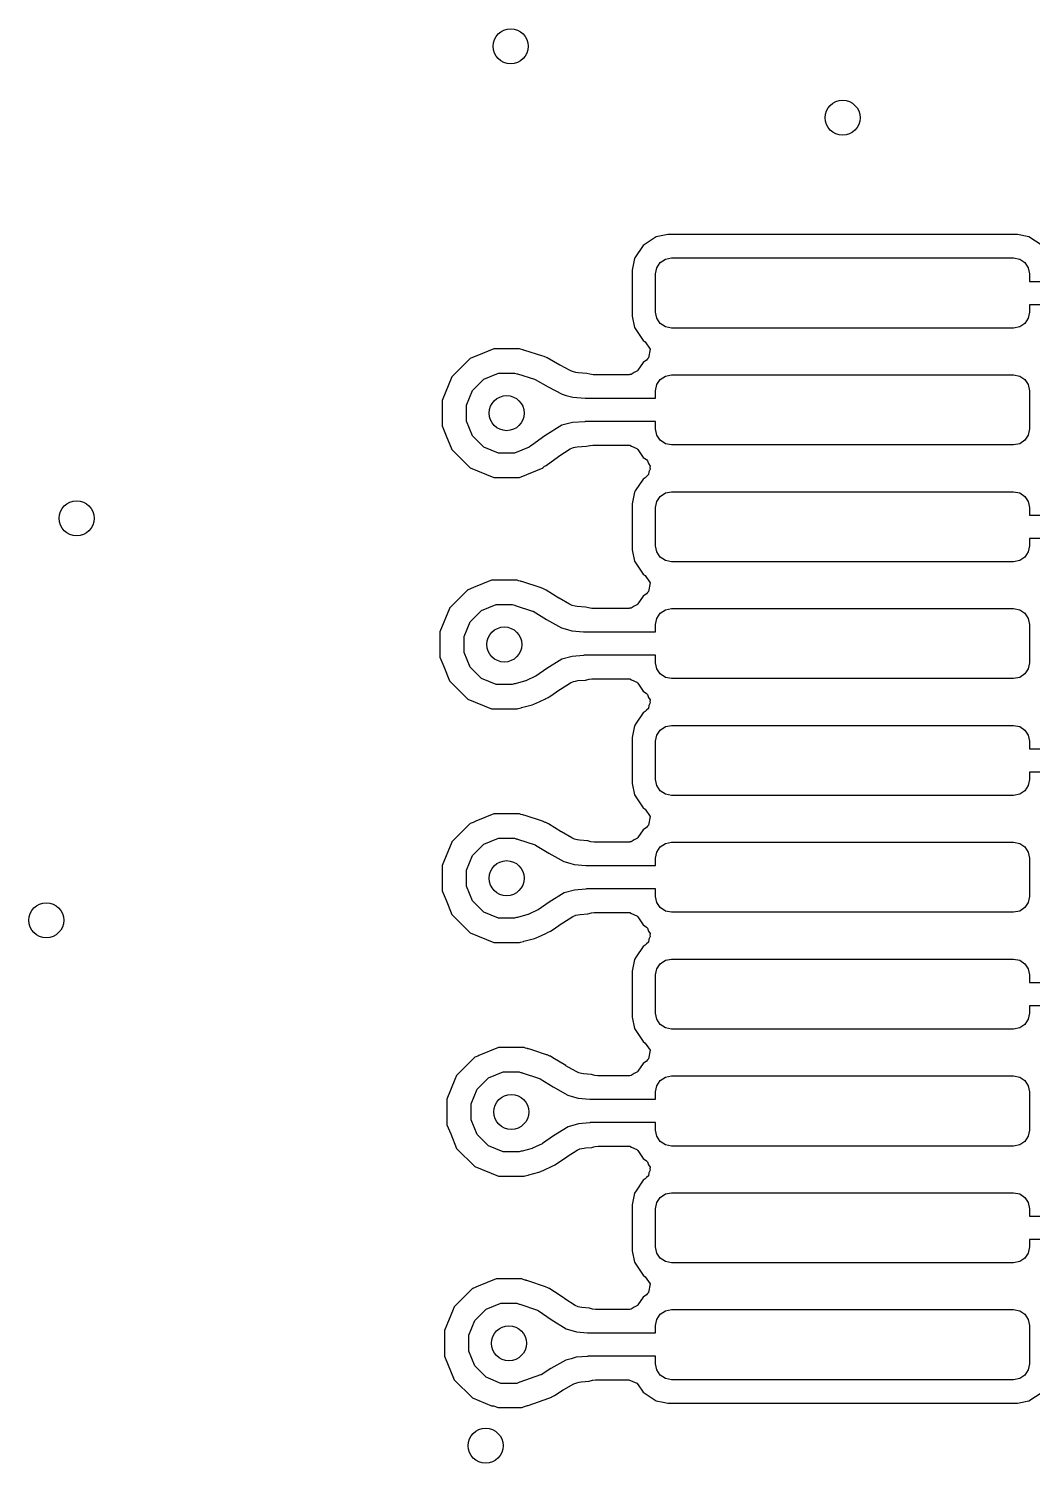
# Model space of a CAD drawing. Extents: x 114.9 to 199.6, y -137.1 to -76.7.
# Drawn here: x 183.91 to 188.21, y -89.18 to -83.04 of the extents above; entities that cross this region are included whole.
import ezdxf

# ---------------------------------------------------------------- set-up
doc = ezdxf.new("R2010")
doc.units = 0
doc.layers.add('BLACK', color=7, linetype='CONTINUOUS')

msp = doc.modelspace()

# ---------------------------------------------------------------- linework, layer by layer
at = {"layer": 'BLACK', "linetype": 'CONTINUOUS'}
for p, q in [((186.544568, -83.972568), (186.509201, -84.0255)), ((186.600364, -83.935287), (186.544568, -83.972568)), ((186.649569, -83.9255), (186.600364, -83.935287)), ((188.146435, -83.9255), (186.649569, -83.9255)), ((188.195632, -83.935285), (188.146435, -83.9255)), ((188.251431, -83.972568), (188.195632, -83.935285)), ((186.507287, -84.028365), (186.4975, -84.077567)), ((186.509201, -84.0255), (186.507287, -84.028365)), ((186.61797, -84.04597), (186.64009, -84.03119)), ((186.64009, -84.03119), (186.666182, -84.026)), ((186.666182, -84.026), (188.129818, -84.026)), ((188.129818, -84.026), (188.15591, -84.03119)), ((188.15591, -84.03119), (188.17803, -84.04597)), ((186.4975, -84.077567), (186.4975, -84.077568)), ((186.4975, -84.077568), (186.4975, -84.07757)), ((186.4975, -84.07757), (186.4975, -84.27443)), ((186.598, -84.094182), (186.60319, -84.06809)), ((186.598, -84.257818), (186.598, -84.094182)), ((186.60319, -84.06809), (186.61797, -84.04597)), ((188.17803, -84.04597), (188.19281, -84.06809)), ((188.19281, -84.06809), (188.198, -84.094182)), ((188.198, -84.094182), (188.198, -84.126)), ((188.198, -84.126), (188.362679, -84.126)), ((188.362759, -84.226), (188.198, -84.226)), ((188.198, -84.226), (188.198, -84.257818)), ((186.4975, -84.27443), (186.507287, -84.323635)), ((186.60319, -84.28391), (186.598, -84.257818)), ((186.61797, -84.30603), (186.60319, -84.28391)), ((188.19281, -84.28391), (188.17803, -84.30603)), ((188.198, -84.257818), (188.19281, -84.28391)), ((186.507287, -84.323635), (186.544568, -84.379431)), ((186.64009, -84.32081), (186.61797, -84.30603)), ((186.666182, -84.326), (186.64009, -84.32081)), ((188.129818, -84.326), (186.666182, -84.326)), ((188.15591, -84.32081), (188.129818, -84.326)), ((188.17803, -84.30603), (188.15591, -84.32081)), ((186.544568, -84.379431), (186.553289, -84.385258)), ((186.553289, -84.385258), (186.574125, -84.416441)), ((185.80394, -84.456444), (185.726444, -84.53394)), ((185.807564, -84.454943), (185.80394, -84.456444)), ((185.833414, -84.444235), (185.807564, -84.454943)), ((185.905198, -84.4145), (185.833414, -84.444235)), ((185.9052, -84.4145), (185.905198, -84.4145)), ((186.0148, -84.4145), (185.9052, -84.4145)), ((186.014801, -84.4145), (186.0148, -84.4145)), ((186.019525, -84.416457), (186.014801, -84.4145)), ((186.028961, -84.419036), (186.019525, -84.416457)), ((186.028957, -84.419054), (186.028961, -84.419036)), ((186.030096, -84.419346), (186.028957, -84.419054)), ((186.031386, -84.419699), (186.030096, -84.419346)), ((186.031572, -84.419725), (186.031386, -84.419699)), ((186.032703, -84.420015), (186.031572, -84.419725)), ((186.037868, -84.421481), (186.032703, -84.420015)), ((186.110941, -84.444235), (186.037868, -84.421481)), ((186.11095, -84.444238), (186.110941, -84.444235)), ((186.121199, -84.448023), (186.11095, -84.444238)), ((186.121229, -84.448035), (186.121199, -84.448023)), ((186.123418, -84.448975), (186.121229, -84.448035)), ((186.123421, -84.448977), (186.123418, -84.448975)), ((186.12343, -84.448981), (186.123421, -84.448977)), ((186.130608, -84.452514), (186.12343, -84.448981)), ((186.133217, -84.453798), (186.130608, -84.452514)), ((186.133245, -84.453812), (186.133217, -84.453798)), ((186.188098, -84.484441), (186.133245, -84.453812)), ((186.55894, -84.462965), (186.544569, -84.472569)), ((186.563353, -84.457791), (186.55894, -84.462965)), ((186.566808, -84.453223), (186.563353, -84.457791)), ((186.574125, -84.416441), (186.566808, -84.453223)), ((185.862775, -84.544493), (185.925859, -84.518363)), ((185.925859, -84.518363), (185.994141, -84.518363)), ((185.994141, -84.518363), (186.003557, -84.522263)), ((186.003557, -84.522263), (186.005356, -84.521916)), ((186.005356, -84.521916), (186.006482, -84.522205)), ((186.006482, -84.522205), (186.079579, -84.544966)), ((186.188912, -84.484886), (186.188098, -84.484441)), ((186.231536, -84.507639), (186.188912, -84.484886)), ((186.242002, -84.511762), (186.231536, -84.507639)), ((186.256832, -84.515711), (186.242002, -84.511762)), ((186.265861, -84.51723), (186.256832, -84.515711)), ((186.303496, -84.519986), (186.265861, -84.51723)), ((186.317057, -84.523732), (186.303496, -84.519986)), ((186.330101, -84.5255), (186.317057, -84.523732)), ((186.48301, -84.5255), (186.330101, -84.5255)), ((186.486355, -84.52517), (186.48301, -84.5255)), ((186.486897, -84.525346), (186.486355, -84.52517)), ((186.487451, -84.525062), (186.486897, -84.525346)), ((186.492569, -84.524559), (186.487451, -84.525062)), ((186.505956, -84.515613), (186.492569, -84.524559)), ((186.520297, -84.508291), (186.505956, -84.515613)), ((186.522159, -84.506106), (186.520297, -84.508291)), ((186.544569, -84.472569), (186.522159, -84.506106)), ((186.61797, -84.54597), (186.64009, -84.53119)), ((186.64009, -84.53119), (186.666182, -84.526)), ((186.666182, -84.526), (188.129818, -84.526)), ((188.129818, -84.526), (188.15591, -84.53119)), ((188.15591, -84.53119), (188.17803, -84.54597)), ((185.726444, -84.53394), (185.6845, -84.635198)), ((185.788363, -84.655859), (185.814493, -84.592775)), ((185.814493, -84.592775), (185.862775, -84.544493)), ((186.079579, -84.544966), (186.081803, -84.545921)), ((186.081803, -84.545921), (186.138, -84.5773)), ((186.138, -84.5773), (186.197603, -84.609117)), ((186.598, -84.594182), (186.60319, -84.56809)), ((186.598, -84.626), (186.598, -84.594182)), ((186.60319, -84.56809), (186.61797, -84.54597)), ((188.17803, -84.54597), (188.19281, -84.56809)), ((188.19281, -84.56809), (188.198, -84.594182)), ((188.198, -84.594182), (188.198, -84.757818)), ((185.6845, -84.635198), (185.6845, -84.744801)), ((185.788363, -84.724141), (185.788363, -84.655859)), ((186.197603, -84.609117), (186.197605, -84.609118)), ((186.197605, -84.609118), (186.215542, -84.613893)), ((186.215542, -84.613893), (186.243697, -84.62139)), ((186.243697, -84.62139), (186.295793, -84.625205)), ((186.295793, -84.625205), (186.297374, -84.626)), ((186.297374, -84.626), (186.598, -84.626)), ((185.6845, -84.744801), (185.701874, -84.786744)), ((185.814493, -84.787225), (185.788363, -84.724141)), ((186.197233, -84.740888), (186.123777, -84.78727)), ((186.242405, -84.729669), (186.197233, -84.740888)), ((186.242413, -84.729668), (186.242405, -84.729669)), ((186.295604, -84.72663), (186.242413, -84.729668)), ((186.29701, -84.726), (186.295604, -84.72663)), ((186.598, -84.726), (186.29701, -84.726)), ((186.598, -84.757818), (186.598, -84.726)), ((186.60319, -84.78391), (186.598, -84.757818)), ((188.198, -84.757818), (188.19281, -84.78391)), ((185.701874, -84.786744), (185.726443, -84.846058)), ((185.862775, -84.835507), (185.814493, -84.787225)), ((185.925859, -84.861637), (185.862775, -84.835507)), ((186.057225, -84.835507), (185.994141, -84.861637)), ((186.063479, -84.829252), (186.057225, -84.835507)), ((186.067019, -84.828407), (186.063479, -84.829252)), ((186.123755, -84.787285), (186.067019, -84.828407)), ((186.123777, -84.78727), (186.123755, -84.787285)), ((186.232494, -84.843392), (186.246836, -84.837272)), ((186.246836, -84.837272), (186.253825, -84.835536)), ((186.253825, -84.835536), (186.262832, -84.834173)), ((186.262832, -84.834173), (186.301621, -84.831958)), ((186.301621, -84.831958), (186.316957, -84.828219)), ((186.316957, -84.828219), (186.318286, -84.827895)), ((186.318286, -84.827895), (186.329893, -84.8265)), ((186.329893, -84.8265), (186.48301, -84.8265)), ((186.48301, -84.8265), (186.484924, -84.827293)), ((186.484924, -84.827293), (186.486897, -84.826654)), ((186.486897, -84.826654), (186.495338, -84.831606)), ((186.495338, -84.831606), (186.517658, -84.840852)), ((186.61797, -84.80603), (186.60319, -84.78391)), ((186.64009, -84.82081), (186.61797, -84.80603)), ((186.666182, -84.826), (186.64009, -84.82081)), ((188.129818, -84.826), (186.666182, -84.826)), ((188.15591, -84.82081), (188.129818, -84.826)), ((188.17803, -84.80603), (188.15591, -84.82081)), ((188.19281, -84.78391), (188.17803, -84.80603)), ((185.726443, -84.846058), (185.726444, -84.846059)), ((185.726444, -84.846059), (185.726445, -84.846061)), ((185.726445, -84.846061), (185.803939, -84.923555)), ((185.994141, -84.861637), (185.925859, -84.861637)), ((186.128933, -84.913829), (186.181938, -84.875409)), ((186.181938, -84.875409), (186.181961, -84.875404)), ((186.181961, -84.875404), (186.184246, -84.873857)), ((186.184246, -84.873857), (186.232494, -84.843392)), ((186.517658, -84.840852), (186.520297, -84.843709)), ((186.520297, -84.843709), (186.522159, -84.845893)), ((186.522159, -84.845893), (186.544569, -84.879431)), ((186.544569, -84.879431), (186.55894, -84.889034)), ((186.55894, -84.889034), (186.563353, -84.894209)), ((186.563353, -84.894209), (186.567196, -84.906071)), ((185.803939, -84.923555), (185.80394, -84.923555)), ((185.80394, -84.923555), (185.803942, -84.923557)), ((185.803942, -84.923557), (185.9052, -84.9655)), ((186.0148, -84.9655), (186.116058, -84.923557)), ((186.116058, -84.923557), (186.116898, -84.922716)), ((186.116898, -84.922716), (186.123056, -84.917497)), ((186.123056, -84.917497), (186.126845, -84.914788)), ((186.126845, -84.914788), (186.128933, -84.913829)), ((186.557857, -84.963287), (186.55621, -84.96382)), ((186.559018, -84.961012), (186.557857, -84.963287)), ((186.566808, -84.953223), (186.559018, -84.961012)), ((186.56924, -84.940993), (186.566808, -84.953223)), ((186.567196, -84.906071), (186.574125, -84.916441)), ((186.574912, -84.929887), (186.56924, -84.940993)), ((186.574125, -84.916441), (186.572767, -84.923266)), ((186.572767, -84.923266), (186.574912, -84.929887)), ((185.9052, -84.9655), (185.905202, -84.9655)), ((185.905202, -84.9655), (186.014798, -84.9655)), ((186.014798, -84.9655), (186.0148, -84.9655)), ((186.510838, -85.02305), (186.507287, -85.028365)), ((186.544568, -84.972568), (186.510838, -85.02305)), ((186.553289, -84.966742), (186.544568, -84.972568)), ((186.55621, -84.96382), (186.553289, -84.966742)), ((186.507287, -85.028365), (186.4975, -85.077567)), ((186.4975, -85.077567), (186.4975, -85.077568)), ((186.4975, -85.077568), (186.4975, -85.07757)), ((186.4975, -85.07757), (186.4975, -85.27443)), ((186.598, -85.094182), (186.60319, -85.06809)), ((186.60319, -85.06809), (186.61797, -85.04597)), ((186.61797, -85.04597), (186.64009, -85.03119)), ((186.64009, -85.03119), (186.666182, -85.026)), ((186.666182, -85.026), (188.129818, -85.026)), ((188.129818, -85.026), (188.15591, -85.03119)), ((188.15591, -85.03119), (188.17803, -85.04597)), ((188.17803, -85.04597), (188.19281, -85.06809)), ((188.19281, -85.06809), (188.198, -85.094182)), ((186.598, -85.257818), (186.598, -85.094182)), ((188.198, -85.094182), (188.198, -85.126)), ((188.198, -85.126), (188.35222, -85.126)), ((186.60319, -85.28391), (186.598, -85.257818)), ((188.198, -85.257818), (188.19281, -85.28391)), ((188.352551, -85.226), (188.198, -85.226)), ((188.198, -85.226), (188.198, -85.257818)), ((186.4975, -85.27443), (186.507287, -85.323635)), ((186.507287, -85.323635), (186.544568, -85.379431)), ((186.61797, -85.30603), (186.60319, -85.28391)), ((186.64009, -85.32081), (186.61797, -85.30603)), ((186.666182, -85.326), (186.64009, -85.32081)), ((188.129818, -85.326), (186.666182, -85.326)), ((188.15591, -85.32081), (188.129818, -85.326)), ((188.17803, -85.30603), (188.15591, -85.32081)), ((188.19281, -85.28391), (188.17803, -85.30603)), ((186.544568, -85.379431), (186.553289, -85.385258)), ((186.553289, -85.385258), (186.574125, -85.416441)), ((185.79394, -85.446444), (185.716444, -85.52394)), ((185.796224, -85.445498), (185.79394, -85.446444)), ((185.817871, -85.436531), (185.796224, -85.445498)), ((185.895198, -85.4045), (185.817871, -85.436531)), ((185.8952, -85.4045), (185.895198, -85.4045)), ((186.0048, -85.4045), (185.8952, -85.4045)), ((186.004801, -85.4045), (186.0048, -85.4045)), ((186.010454, -85.406841), (186.004801, -85.4045)), ((186.019604, -85.409367), (186.010454, -85.406841)), ((186.019603, -85.409373), (186.019604, -85.409367)), ((186.020092, -85.409502), (186.019603, -85.409373)), ((186.022065, -85.410047), (186.020092, -85.409502)), ((186.022264, -85.410076), (186.022065, -85.410047)), ((186.023564, -85.410419), (186.022264, -85.410076)), ((186.029194, -85.412076), (186.023564, -85.410419)), ((186.104372, -85.436531), (186.029194, -85.412076)), ((186.104394, -85.436539), (186.104372, -85.436531)), ((186.115756, -85.440981), (186.104394, -85.436539)), ((186.115789, -85.440995), (186.115756, -85.440981)), ((186.118241, -85.442122), (186.115789, -85.440995)), ((186.129074, -85.447884), (186.118241, -85.442122)), ((186.129076, -85.447886), (186.129074, -85.447884)), ((186.184251, -85.48148), (186.129076, -85.447886)), ((186.566808, -85.453223), (186.563353, -85.457791)), ((186.574125, -85.416441), (186.566808, -85.453223)), ((185.852775, -85.534493), (185.915859, -85.508363)), ((185.915859, -85.508363), (185.984141, -85.508363)), ((185.984141, -85.508363), (185.993813, -85.512369)), ((185.993813, -85.512369), (185.995323, -85.512078)), ((185.995323, -85.512078), (185.996595, -85.512414)), ((185.996595, -85.512414), (186.071728, -85.536854)), ((186.18527, -85.482083), (186.184251, -85.48148)), ((186.229904, -85.507709), (186.18527, -85.482083)), ((186.241346, -85.512469), (186.229904, -85.507709)), ((186.253128, -85.515698), (186.241346, -85.512469)), ((186.262374, -85.517299), (186.253128, -85.515698)), ((186.505956, -85.515613), (186.492569, -85.524559)), ((186.520297, -85.508291), (186.505956, -85.515613)), ((186.522159, -85.506106), (186.520297, -85.508291)), ((186.544569, -85.472569), (186.522159, -85.506106)), ((186.55894, -85.462965), (186.544569, -85.472569)), ((186.563353, -85.457791), (186.55894, -85.462965)), ((185.715798, -85.5255), (185.6745, -85.625198)), ((185.716443, -85.523942), (185.715798, -85.5255)), ((185.716444, -85.52394), (185.716443, -85.523941)), ((185.716443, -85.523941), (185.716443, -85.523942)), ((185.804493, -85.582775), (185.852775, -85.534493)), ((186.071728, -85.536854), (186.074194, -85.537987)), ((186.074194, -85.537987), (186.13106, -85.572611)), ((186.13106, -85.572611), (186.131077, -85.572621)), ((186.131077, -85.572621), (186.131084, -85.572625)), ((186.131084, -85.572625), (186.194463, -85.609013)), ((186.297789, -85.519981), (186.262374, -85.517299)), ((186.31112, -85.523699), (186.297789, -85.519981)), ((186.324282, -85.5255), (186.31112, -85.523699)), ((186.48301, -85.5255), (186.324282, -85.5255)), ((186.486355, -85.52517), (186.48301, -85.5255)), ((186.486897, -85.525346), (186.486355, -85.52517)), ((186.487451, -85.525062), (186.486897, -85.525346)), ((186.492569, -85.524559), (186.487451, -85.525062)), ((186.598, -85.594182), (186.60319, -85.56809)), ((186.60319, -85.56809), (186.61797, -85.54597)), ((186.61797, -85.54597), (186.64009, -85.53119)), ((186.64009, -85.53119), (186.666182, -85.526)), ((186.666182, -85.526), (188.129818, -85.526)), ((188.129818, -85.526), (188.15591, -85.53119)), ((188.15591, -85.53119), (188.17803, -85.54597)), ((188.17803, -85.54597), (188.19281, -85.56809)), ((188.19281, -85.56809), (188.198, -85.594182)), ((185.6745, -85.625198), (185.6745, -85.734801)), ((185.778363, -85.645859), (185.804493, -85.582775)), ((186.194463, -85.609013), (186.221006, -85.616285)), ((186.221006, -85.616285), (186.239584, -85.621375)), ((186.239584, -85.621375), (186.239588, -85.621376)), ((186.239588, -85.621376), (186.239592, -85.621377)), ((186.239592, -85.621377), (186.289821, -85.62518)), ((186.289821, -85.62518), (186.291442, -85.626)), ((186.291442, -85.626), (186.598, -85.626)), ((186.598, -85.626), (186.598, -85.594182)), ((188.198, -85.594182), (188.198, -85.757818)), ((185.778363, -85.714141), (185.778363, -85.645859)), ((185.6745, -85.734801), (185.690916, -85.774432)), ((185.804493, -85.777225), (185.778363, -85.714141)), ((186.1969, -85.743287), (186.132055, -85.783137)), ((186.241092, -85.730697), (186.1969, -85.743287)), ((186.289857, -85.72685), (186.241092, -85.730697)), ((186.2917, -85.726), (186.289857, -85.72685)), ((186.598, -85.726), (186.2917, -85.726)), ((186.598, -85.757818), (186.598, -85.726)), ((186.60319, -85.78391), (186.598, -85.757818)), ((188.198, -85.757818), (188.19281, -85.78391)), ((185.690916, -85.774432), (185.716443, -85.836058)), ((185.852775, -85.825507), (185.804493, -85.777225)), ((186.083639, -85.815921), (186.042459, -85.835229)), ((186.085257, -85.814999), (186.083639, -85.815921)), ((186.132039, -85.783148), (186.085257, -85.814999)), ((186.132055, -85.783137), (186.132039, -85.783148)), ((186.61797, -85.80603), (186.60319, -85.78391)), ((186.64009, -85.82081), (186.61797, -85.80603)), ((186.666182, -85.826), (186.64009, -85.82081)), ((188.15591, -85.82081), (188.129818, -85.826)), ((188.17803, -85.80603), (188.15591, -85.82081)), ((188.19281, -85.78391), (188.17803, -85.80603)), ((185.716443, -85.836058), (185.716444, -85.836059)), ((185.716444, -85.836059), (185.716445, -85.836061)), ((185.716445, -85.836061), (185.793939, -85.913555)), ((185.915859, -85.851637), (185.852775, -85.825507)), ((185.984141, -85.851637), (185.915859, -85.851637)), ((185.993164, -85.847899), (185.984141, -85.851637)), ((185.996225, -85.848272), (185.993164, -85.847899)), ((186.040631, -85.835907), (185.996225, -85.848272)), ((186.042459, -85.835229), (186.040631, -85.835907)), ((186.144631, -85.902206), (186.188482, -85.872349)), ((186.188482, -85.872349), (186.190358, -85.871135)), ((186.190358, -85.871135), (186.234025, -85.8443)), ((186.234025, -85.8443), (186.246246, -85.838926)), ((186.246246, -85.838926), (186.255189, -85.836378)), ((186.255189, -85.836378), (186.264748, -85.834657)), ((186.264748, -85.834657), (186.298154, -85.832023)), ((186.298154, -85.832023), (186.313217, -85.828089)), ((186.313217, -85.828089), (186.325597, -85.8265)), ((186.325597, -85.8265), (186.48301, -85.8265)), ((186.48301, -85.8265), (186.484924, -85.827293)), ((186.484924, -85.827293), (186.486897, -85.826654)), ((186.486897, -85.826654), (186.495338, -85.831606)), ((186.495338, -85.831606), (186.517658, -85.840852)), ((186.517658, -85.840852), (186.520297, -85.843709)), ((186.520297, -85.843709), (186.522159, -85.845893)), ((186.522159, -85.845893), (186.544569, -85.879431)), ((186.544569, -85.879431), (186.55894, -85.889034)), ((188.129818, -85.826), (186.666182, -85.826)), ((185.793939, -85.913555), (185.79394, -85.913555)), ((185.79394, -85.913555), (185.793942, -85.913557)), ((185.793942, -85.913557), (185.8952, -85.9555)), ((186.024525, -85.949905), (186.068931, -85.93754)), ((186.068931, -85.93754), (186.077318, -85.934823)), ((186.077318, -85.934823), (186.079146, -85.934145)), ((186.079146, -85.934145), (186.087246, -85.930751)), ((186.087244, -85.930751), (186.087251, -85.930749)), ((186.087246, -85.930751), (186.087244, -85.930751)), ((186.087251, -85.930749), (186.123917, -85.913557)), ((186.123917, -85.913557), (186.128426, -85.911443)), ((186.128426, -85.911443), (186.135872, -85.907583)), ((186.135872, -85.907583), (186.13749, -85.906661)), ((186.13749, -85.906661), (186.142142, -85.903759)), ((186.142142, -85.903759), (186.14462, -85.902213)), ((186.14462, -85.902213), (186.144622, -85.902211)), ((186.144622, -85.902211), (186.144631, -85.902206)), ((186.55894, -85.889034), (186.563353, -85.894209)), ((186.563353, -85.894209), (186.567196, -85.906071)), ((186.56924, -85.940993), (186.566808, -85.953223)), ((186.567196, -85.906071), (186.574125, -85.916441)), ((186.574912, -85.929887), (186.56924, -85.940993)), ((186.574125, -85.916441), (186.572767, -85.923266)), ((186.572767, -85.923266), (186.574912, -85.929887)), ((185.8952, -85.9555), (185.895202, -85.9555)), ((185.895202, -85.9555), (186.004798, -85.9555)), ((186.004798, -85.9555), (186.0048, -85.9555)), ((186.0048, -85.9555), (186.009673, -85.95348)), ((186.009673, -85.95348), (186.022182, -85.950501)), ((186.022151, -85.950321), (186.024519, -85.949905)), ((186.022182, -85.950501), (186.022151, -85.950321)), ((186.024519, -85.949905), (186.024525, -85.949905)), ((186.544568, -85.972568), (186.51478, -86.017151)), ((186.553289, -85.966742), (186.544568, -85.972568)), ((186.55621, -85.96382), (186.553289, -85.966742)), ((186.557857, -85.963287), (186.55621, -85.96382)), ((186.559018, -85.961012), (186.557857, -85.963287)), ((186.566808, -85.953223), (186.559018, -85.961012)), ((186.507287, -86.028365), (186.4975, -86.077567)), ((186.51478, -86.017151), (186.507287, -86.028365)), ((186.598, -86.094182), (186.60319, -86.06809)), ((186.60319, -86.06809), (186.61797, -86.04597)), ((186.61797, -86.04597), (186.64009, -86.03119)), ((186.64009, -86.03119), (186.666182, -86.026)), ((186.666182, -86.026), (188.129818, -86.026)), ((188.129818, -86.026), (188.15591, -86.03119)), ((188.15591, -86.03119), (188.17803, -86.04597)), ((188.17803, -86.04597), (188.19281, -86.06809)), ((188.19281, -86.06809), (188.198, -86.094182)), ((186.4975, -86.077567), (186.4975, -86.077568)), ((186.4975, -86.077568), (186.4975, -86.07757)), ((186.4975, -86.07757), (186.4975, -86.27443)), ((186.598, -86.257818), (186.598, -86.094182)), ((188.198, -86.094182), (188.198, -86.126)), ((188.198, -86.126), (188.392433, -86.126)), ((188.392464, -86.226), (188.198, -86.226)), ((188.198, -86.226), (188.198, -86.257818)), ((186.4975, -86.27443), (186.507287, -86.323635)), ((186.60319, -86.28391), (186.598, -86.257818)), ((186.61797, -86.30603), (186.60319, -86.28391)), ((186.64009, -86.32081), (186.61797, -86.30603)), ((188.17803, -86.30603), (188.15591, -86.32081)), ((188.19281, -86.28391), (188.17803, -86.30603)), ((188.198, -86.257818), (188.19281, -86.28391)), ((186.507287, -86.323635), (186.544568, -86.379431)), ((186.666182, -86.326), (186.64009, -86.32081)), ((188.129818, -86.326), (186.666182, -86.326)), ((188.15591, -86.32081), (188.129818, -86.326)), ((185.827871, -86.436531), (185.817095, -86.440995)), ((185.905198, -86.4045), (185.827871, -86.436531)), ((185.9052, -86.4045), (185.905198, -86.4045)), ((186.0148, -86.4045), (185.9052, -86.4045)), ((186.014801, -86.4045), (186.0148, -86.4045)), ((186.020454, -86.406841), (186.014801, -86.4045)), ((186.029604, -86.409367), (186.020454, -86.406841)), ((186.029603, -86.409373), (186.029604, -86.409367)), ((186.030092, -86.409502), (186.029603, -86.409373)), ((186.032065, -86.410047), (186.030092, -86.409502)), ((186.032264, -86.410076), (186.032065, -86.410047)), ((186.033564, -86.410419), (186.032264, -86.410076)), ((186.039194, -86.412076), (186.033564, -86.410419)), ((186.114372, -86.436531), (186.039194, -86.412076)), ((186.114394, -86.436539), (186.114372, -86.436531)), ((186.125756, -86.440981), (186.114394, -86.436539)), ((186.544568, -86.379431), (186.553289, -86.385258)), ((186.553289, -86.385258), (186.574125, -86.416441)), ((186.574125, -86.416441), (186.566808, -86.453223)), ((185.80394, -86.446444), (185.726444, -86.52394)), ((185.817095, -86.440995), (185.80394, -86.446444)), ((186.125789, -86.440995), (186.125756, -86.440981)), ((186.128241, -86.442122), (186.125789, -86.440995)), ((186.139074, -86.447884), (186.128241, -86.442122)), ((186.139076, -86.447886), (186.139074, -86.447884)), ((186.194251, -86.48148), (186.139076, -86.447886)), ((186.19527, -86.482083), (186.194251, -86.48148)), ((186.239904, -86.507709), (186.19527, -86.482083)), ((186.544569, -86.472569), (186.522159, -86.506106)), ((186.55894, -86.462965), (186.544569, -86.472569)), ((186.563353, -86.457791), (186.55894, -86.462965)), ((186.566808, -86.453223), (186.563353, -86.457791)), ((185.725798, -86.5255), (185.6845, -86.625198)), ((185.726443, -86.523942), (185.725798, -86.5255)), ((185.726444, -86.52394), (185.726443, -86.523941)), ((185.726443, -86.523941), (185.726443, -86.523942)), ((185.814493, -86.582775), (185.862775, -86.534493)), ((185.862775, -86.534493), (185.925859, -86.508363)), ((185.925859, -86.508363), (185.994141, -86.508363)), ((185.994141, -86.508363), (186.003813, -86.512369)), ((186.003813, -86.512369), (186.005323, -86.512078)), ((186.005323, -86.512078), (186.006595, -86.512414)), ((186.006595, -86.512414), (186.081728, -86.536854)), ((186.081728, -86.536854), (186.084194, -86.537987)), ((186.084194, -86.537987), (186.14106, -86.572611)), ((186.251346, -86.512469), (186.239904, -86.507709)), ((186.262818, -86.515613), (186.251346, -86.512469)), ((186.263128, -86.515698), (186.262818, -86.515613)), ((186.272374, -86.517299), (186.263128, -86.515698)), ((186.307789, -86.519981), (186.272374, -86.517299)), ((186.32112, -86.523699), (186.307789, -86.519981)), ((186.334282, -86.5255), (186.32112, -86.523699)), ((186.48301, -86.5255), (186.334282, -86.5255)), ((186.486355, -86.52517), (186.48301, -86.5255)), ((186.486897, -86.525346), (186.486355, -86.52517)), ((186.487451, -86.525062), (186.486897, -86.525346)), ((186.492569, -86.524559), (186.487451, -86.525062)), ((186.505956, -86.515613), (186.492569, -86.524559)), ((186.520297, -86.508291), (186.505956, -86.515613)), ((186.522159, -86.506106), (186.520297, -86.508291)), ((186.60319, -86.56809), (186.61797, -86.54597)), ((186.61797, -86.54597), (186.64009, -86.53119)), ((186.64009, -86.53119), (186.666182, -86.526)), ((186.666182, -86.526), (188.129818, -86.526)), ((188.129818, -86.526), (188.15591, -86.53119)), ((188.15591, -86.53119), (188.17803, -86.54597)), ((188.17803, -86.54597), (188.19281, -86.56809)), ((185.788363, -86.645859), (185.814493, -86.582775)), ((186.14106, -86.572611), (186.141077, -86.572621)), ((186.141077, -86.572621), (186.141084, -86.572625)), ((186.141084, -86.572625), (186.204463, -86.609013)), ((186.204463, -86.609013), (186.231006, -86.616285)), ((186.231006, -86.616285), (186.249584, -86.621375)), ((186.598, -86.594182), (186.60319, -86.56809)), ((186.598, -86.626), (186.598, -86.594182)), ((188.19281, -86.56809), (188.198, -86.594182)), ((188.198, -86.594182), (188.198, -86.757818)), ((185.6845, -86.625198), (185.6845, -86.734801)), ((185.788363, -86.714141), (185.788363, -86.645859)), ((186.249584, -86.621375), (186.249588, -86.621376)), ((186.249588, -86.621376), (186.249592, -86.621377)), ((186.249592, -86.621377), (186.299821, -86.62518)), ((186.299821, -86.62518), (186.301442, -86.626)), ((186.301442, -86.626), (186.598, -86.626)), ((185.6845, -86.734801), (185.700916, -86.774432)), ((185.814493, -86.777225), (185.788363, -86.714141)), ((186.2069, -86.743287), (186.142055, -86.783137)), ((186.251092, -86.730697), (186.2069, -86.743287)), ((186.299857, -86.72685), (186.251092, -86.730697)), ((186.3017, -86.726), (186.299857, -86.72685)), ((186.598, -86.726), (186.3017, -86.726)), ((186.598, -86.757818), (186.598, -86.726)), ((185.700916, -86.774432), (185.726443, -86.836058)), ((185.862775, -86.825507), (185.814493, -86.777225)), ((186.142039, -86.783148), (186.095257, -86.814999)), ((186.142055, -86.783137), (186.142039, -86.783148)), ((186.60319, -86.78391), (186.598, -86.757818)), ((186.61797, -86.80603), (186.60319, -86.78391)), ((188.19281, -86.78391), (188.17803, -86.80603)), ((188.198, -86.757818), (188.19281, -86.78391)), ((185.726443, -86.836058), (185.726444, -86.836059)), ((185.726444, -86.836059), (185.726445, -86.836061)), ((185.726445, -86.836061), (185.803939, -86.913555)), ((185.925859, -86.851637), (185.862775, -86.825507)), ((185.994141, -86.851637), (185.925859, -86.851637)), ((186.003164, -86.847899), (185.994141, -86.851637)), ((186.006225, -86.848272), (186.003164, -86.847899)), ((186.050631, -86.835907), (186.006225, -86.848272)), ((186.052459, -86.835229), (186.050631, -86.835907)), ((186.093639, -86.815921), (186.052459, -86.835229)), ((186.095257, -86.814999), (186.093639, -86.815921)), ((186.200358, -86.871135), (186.244025, -86.8443)), ((186.244025, -86.8443), (186.256246, -86.838926)), ((186.256246, -86.838926), (186.265189, -86.836378)), ((186.265189, -86.836378), (186.274748, -86.834657)), ((186.274748, -86.834657), (186.308154, -86.832023)), ((186.308154, -86.832023), (186.323217, -86.828089)), ((186.323217, -86.828089), (186.335597, -86.8265)), ((186.335597, -86.8265), (186.48301, -86.8265)), ((186.48301, -86.8265), (186.484924, -86.827293)), ((186.484924, -86.827293), (186.486897, -86.826654)), ((186.486897, -86.826654), (186.495338, -86.831606)), ((186.495338, -86.831606), (186.517658, -86.840852)), ((186.517658, -86.840852), (186.520297, -86.843709)), ((186.520297, -86.843709), (186.522159, -86.845893)), ((186.522159, -86.845893), (186.544569, -86.879431)), ((186.64009, -86.82081), (186.61797, -86.80603)), ((186.666182, -86.826), (186.64009, -86.82081)), ((188.129818, -86.826), (186.666182, -86.826)), ((188.15591, -86.82081), (188.129818, -86.826)), ((188.17803, -86.80603), (188.15591, -86.82081)), ((185.803939, -86.913555), (185.80394, -86.913555)), ((185.80394, -86.913555), (185.803942, -86.913557)), ((185.803942, -86.913557), (185.9052, -86.9555)), ((186.097251, -86.930749), (186.127766, -86.916441)), ((186.127766, -86.916441), (186.138426, -86.911443)), ((186.138426, -86.911443), (186.145872, -86.907583)), ((186.145872, -86.907583), (186.14749, -86.906661)), ((186.14749, -86.906661), (186.154631, -86.902206)), ((186.154631, -86.902206), (186.198482, -86.872349)), ((186.198482, -86.872349), (186.200358, -86.871135)), ((186.544569, -86.879431), (186.55894, -86.889034)), ((186.55894, -86.889034), (186.563353, -86.894209)), ((186.563353, -86.894209), (186.567196, -86.906071)), ((186.567196, -86.906071), (186.574125, -86.916441)), ((186.574125, -86.916441), (186.572767, -86.923266)), ((186.572767, -86.923266), (186.574912, -86.929887)), ((185.9052, -86.9555), (185.905202, -86.9555)), ((185.905202, -86.9555), (186.014798, -86.9555)), ((186.014798, -86.9555), (186.0148, -86.9555)), ((186.0148, -86.9555), (186.019673, -86.95348)), ((186.019673, -86.95348), (186.032182, -86.950501)), ((186.032151, -86.950321), (186.034519, -86.949905)), ((186.032182, -86.950501), (186.032151, -86.950321)), ((186.034519, -86.949905), (186.034525, -86.949905)), ((186.034525, -86.949905), (186.078931, -86.93754)), ((186.078931, -86.93754), (186.087318, -86.934823)), ((186.087318, -86.934823), (186.089146, -86.934145)), ((186.089146, -86.934145), (186.097246, -86.930751)), ((186.097244, -86.930751), (186.097251, -86.930749)), ((186.097246, -86.930751), (186.097244, -86.930751)), ((186.544568, -86.972568), (186.51478, -87.017151)), ((186.553289, -86.966742), (186.544568, -86.972568)), ((186.55621, -86.96382), (186.553289, -86.966742)), ((186.557857, -86.963287), (186.55621, -86.96382)), ((186.559018, -86.961012), (186.557857, -86.963287)), ((186.566808, -86.953223), (186.559018, -86.961012)), ((186.56924, -86.940993), (186.566808, -86.953223)), ((186.574912, -86.929887), (186.56924, -86.940993)), ((186.507287, -87.028365), (186.4975, -87.077567)), ((186.51478, -87.017151), (186.507287, -87.028365)), ((186.60319, -87.06809), (186.61797, -87.04597)), ((186.61797, -87.04597), (186.64009, -87.03119)), ((186.64009, -87.03119), (186.666182, -87.026)), ((186.666182, -87.026), (188.129818, -87.026)), ((188.129818, -87.026), (188.15591, -87.03119)), ((188.15591, -87.03119), (188.17803, -87.04597)), ((188.17803, -87.04597), (188.19281, -87.06809)), ((186.4975, -87.077567), (186.4975, -87.077568)), ((186.4975, -87.077568), (186.4975, -87.07757)), ((186.4975, -87.07757), (186.4975, -87.27443)), ((186.598, -87.094182), (186.60319, -87.06809)), ((186.598, -87.257818), (186.598, -87.094182)), ((188.19281, -87.06809), (188.198, -87.094182)), ((188.198, -87.094182), (188.198, -87.126)), ((188.198, -87.126), (188.382433, -87.126)), ((188.382464, -87.226), (188.198, -87.226)), ((188.198, -87.226), (188.198, -87.257818)), ((186.4975, -87.27443), (186.507287, -87.323635)), ((186.60319, -87.28391), (186.598, -87.257818)), ((186.61797, -87.30603), (186.60319, -87.28391)), ((188.19281, -87.28391), (188.17803, -87.30603)), ((188.198, -87.257818), (188.19281, -87.28391)), ((186.507287, -87.323635), (186.544568, -87.379431)), ((186.64009, -87.32081), (186.61797, -87.30603)), ((186.666182, -87.326), (186.64009, -87.32081)), ((188.129818, -87.326), (186.666182, -87.326)), ((188.15591, -87.32081), (188.129818, -87.326)), ((188.17803, -87.30603), (188.15591, -87.32081)), ((185.925198, -87.4045), (185.841312, -87.439248)), ((185.9252, -87.4045), (185.925198, -87.4045)), ((186.0348, -87.4045), (185.9252, -87.4045)), ((186.040608, -87.406905), (186.0348, -87.4045)), ((186.049705, -87.40942), (186.040608, -87.406905)), ((186.049704, -87.409426), (186.049705, -87.40942)), ((186.050226, -87.409564), (186.049704, -87.409426)), ((186.052177, -87.410104), (186.050226, -87.409564)), ((186.052362, -87.410131), (186.052177, -87.410104)), ((186.053673, -87.410479), (186.052362, -87.410131)), ((186.059438, -87.412187), (186.053673, -87.410479)), ((186.072444, -87.416449), (186.059438, -87.412187)), ((186.130765, -87.435561), (186.072444, -87.416449)), ((186.544568, -87.379431), (186.553289, -87.385258)), ((186.553289, -87.385258), (186.574125, -87.416441)), ((186.574125, -87.416441), (186.566808, -87.453223)), ((185.82394, -87.446444), (185.746444, -87.52394)), ((185.836885, -87.441082), (185.82394, -87.446444)), ((185.841312, -87.439248), (185.836885, -87.441082)), ((186.133643, -87.436504), (186.130765, -87.435561)), ((186.145226, -87.441074), (186.133643, -87.436504)), ((186.145258, -87.441088), (186.145226, -87.441074)), ((186.147715, -87.44223), (186.145258, -87.441088)), ((186.147736, -87.442241), (186.147715, -87.44223)), ((186.147743, -87.442244), (186.147736, -87.442241)), ((186.147752, -87.442249), (186.147743, -87.442244)), ((186.147764, -87.442255), (186.147752, -87.442249)), ((186.158696, -87.448146), (186.147764, -87.442255)), ((186.158729, -87.448164), (186.158696, -87.448146)), ((186.213198, -87.481813), (186.158729, -87.448164)), ((186.544569, -87.472569), (186.522159, -87.506106)), ((186.55894, -87.462965), (186.544569, -87.472569)), ((186.563353, -87.457791), (186.55894, -87.462965)), ((186.566808, -87.453223), (186.563353, -87.457791)), ((185.739248, -87.541312), (185.7045, -87.625198)), ((185.746443, -87.523942), (185.739248, -87.541312)), ((185.746444, -87.52394), (185.746443, -87.523941)), ((185.746443, -87.523941), (185.746443, -87.523942)), ((185.834493, -87.582775), (185.882775, -87.534493)), ((185.882775, -87.534493), (185.945859, -87.508363)), ((185.945859, -87.508363), (186.014141, -87.508363)), ((186.014141, -87.508363), (186.023857, -87.512387)), ((186.023857, -87.512387), (186.025317, -87.512106)), ((186.025317, -87.512106), (186.026606, -87.512448)), ((186.026606, -87.512448), (186.100775, -87.536753)), ((186.100775, -87.536753), (186.103275, -87.537915)), ((186.103275, -87.537915), (186.159418, -87.572599)), ((186.214275, -87.482459), (186.213198, -87.481813)), ((186.257783, -87.507819), (186.214275, -87.482459)), ((186.269346, -87.512699), (186.257783, -87.507819)), ((186.28013, -87.515694), (186.269346, -87.512699)), ((186.289492, -87.517337), (186.28013, -87.515694)), ((186.323905, -87.519978), (186.289492, -87.517337)), ((186.337147, -87.523686), (186.323904, -87.519978)), ((186.323904, -87.519978), (186.323905, -87.519978)), ((186.350357, -87.5255), (186.337147, -87.523686)), ((186.48301, -87.5255), (186.350357, -87.5255)), ((186.486355, -87.52517), (186.48301, -87.5255)), ((186.486897, -87.525346), (186.486355, -87.52517)), ((186.487451, -87.525062), (186.486897, -87.525346)), ((186.492569, -87.524559), (186.487451, -87.525062)), ((186.505956, -87.515613), (186.492569, -87.524559)), ((186.520297, -87.508291), (186.505956, -87.515613)), ((186.522159, -87.506106), (186.520297, -87.508291)), ((186.61797, -87.54597), (186.64009, -87.53119)), ((186.64009, -87.53119), (186.666182, -87.526)), ((186.666182, -87.526), (188.129818, -87.526)), ((188.129818, -87.526), (188.15591, -87.53119)), ((188.15591, -87.53119), (188.17803, -87.54597)), ((185.808363, -87.645859), (185.834493, -87.582775)), ((186.159418, -87.572599), (186.221901, -87.609018)), ((186.598, -87.594182), (186.60319, -87.56809)), ((186.598, -87.626), (186.598, -87.594182)), ((186.60319, -87.56809), (186.61797, -87.54597)), ((188.17803, -87.54597), (188.19281, -87.56809)), ((188.19281, -87.56809), (188.198, -87.594182)), ((188.198, -87.594182), (188.198, -87.757818)), ((185.7045, -87.625198), (185.7045, -87.734801)), ((185.808363, -87.714141), (185.808363, -87.645859)), ((186.221901, -87.609018), (186.241191, -87.614374)), ((186.241191, -87.614374), (186.2664, -87.621376)), ((186.2664, -87.621376), (186.266404, -87.621376)), ((186.266404, -87.621376), (186.266407, -87.621377)), ((186.266407, -87.621377), (186.315833, -87.62517)), ((186.315833, -87.62517), (186.31747, -87.626)), ((186.31747, -87.626), (186.598, -87.626)), ((185.834493, -87.777225), (185.808363, -87.714141)), ((186.317734, -87.726), (186.31587, -87.726861)), ((186.598, -87.726), (186.317734, -87.726)), ((186.598, -87.757818), (186.598, -87.726)), ((185.7045, -87.734801), (185.720916, -87.774432)), ((185.720916, -87.774432), (185.746443, -87.836058)), ((185.882775, -87.825507), (185.834493, -87.777225)), ((186.16033, -87.783181), (186.11392, -87.815232)), ((186.160334, -87.783179), (186.16033, -87.783181)), ((186.224227, -87.743305), (186.160334, -87.783179)), ((186.224231, -87.743303), (186.224227, -87.743305)), ((186.267839, -87.730702), (186.224231, -87.743303)), ((186.31587, -87.726861), (186.267839, -87.730702)), ((186.60319, -87.78391), (186.598, -87.757818)), ((186.61797, -87.80603), (186.60319, -87.78391)), ((188.19281, -87.78391), (188.17803, -87.80603)), ((188.198, -87.757818), (188.19281, -87.78391)), ((185.746443, -87.836058), (185.746444, -87.836059)), ((185.746444, -87.836059), (185.746445, -87.836061)), ((185.746445, -87.836061), (185.823939, -87.913555)), ((185.945859, -87.851637), (185.882775, -87.825507)), ((186.02319, -87.847888), (186.014141, -87.851637)), ((186.026234, -87.848256), (186.02319, -87.847888)), ((186.06986, -87.83606), (186.026234, -87.848256)), ((186.071713, -87.835368), (186.06986, -87.83606)), ((186.112275, -87.816181), (186.071713, -87.835368)), ((186.11392, -87.815232), (186.112275, -87.816181)), ((186.21922, -87.870787), (186.261844, -87.844188)), ((186.261844, -87.844188), (186.274178, -87.838685)), ((186.274178, -87.838685), (186.282123, -87.836389)), ((186.282123, -87.836389), (186.291818, -87.83462)), ((186.291818, -87.83462), (186.297391, -87.834174)), ((186.297391, -87.834174), (186.324272, -87.832026)), ((186.324272, -87.832026), (186.324275, -87.832025)), ((186.324275, -87.832025), (186.32428, -87.832025)), ((186.32428, -87.832025), (186.334182, -87.82943)), ((186.334182, -87.82943), (186.339262, -87.8281)), ((186.339262, -87.8281), (186.35168, -87.8265)), ((186.35168, -87.8265), (186.48301, -87.8265)), ((186.48301, -87.8265), (186.484924, -87.827293)), ((186.484924, -87.827293), (186.486897, -87.826654)), ((186.486897, -87.826654), (186.495338, -87.831606)), ((186.495338, -87.831606), (186.517658, -87.840852)), ((186.517658, -87.840852), (186.520297, -87.843709)), ((186.520297, -87.843709), (186.522159, -87.845893)), ((186.522159, -87.845893), (186.544569, -87.879431)), ((186.64009, -87.82081), (186.61797, -87.80603)), ((186.666182, -87.826), (186.64009, -87.82081)), ((188.129818, -87.826), (186.666182, -87.826)), ((188.15591, -87.82081), (188.129818, -87.826)), ((188.17803, -87.80603), (188.15591, -87.82081)), ((186.014141, -87.851637), (185.945859, -87.851637)), ((186.157387, -87.91155), (186.161104, -87.909603)), ((186.161104, -87.909603), (186.164989, -87.907568)), ((186.164989, -87.907568), (186.165264, -87.907409)), ((186.165264, -87.907409), (186.166639, -87.906616)), ((186.166639, -87.906616), (186.173872, -87.902042)), ((186.173872, -87.902042), (186.217343, -87.872019)), ((186.217343, -87.872019), (186.21922, -87.870787)), ((186.544569, -87.879431), (186.55894, -87.889034)), ((186.55894, -87.889034), (186.563353, -87.894209)), ((186.563353, -87.894209), (186.567196, -87.906071)), ((186.567196, -87.906071), (186.574125, -87.916441)), ((185.823939, -87.913555), (185.82394, -87.913555)), ((185.82394, -87.913555), (185.823942, -87.913557)), ((185.823942, -87.913557), (185.9252, -87.9555)), ((185.9252, -87.9555), (185.925202, -87.9555)), ((185.925202, -87.9555), (186.034798, -87.9555)), ((186.034798, -87.9555), (186.0348, -87.9555)), ((186.0348, -87.9555), (186.03978, -87.953436)), ((186.03978, -87.953436), (186.052293, -87.950448)), ((186.052264, -87.950278), (186.05463, -87.94986)), ((186.052293, -87.950448), (186.052264, -87.950278)), ((186.05463, -87.94986), (186.054638, -87.94986)), ((186.054638, -87.94986), (186.098264, -87.937664)), ((186.098264, -87.937664), (186.106769, -87.934893)), ((186.106769, -87.934893), (186.108622, -87.934201)), ((186.108622, -87.934201), (186.116825, -87.930737)), ((186.116825, -87.930737), (186.157387, -87.91155)), ((186.553289, -87.966742), (186.544568, -87.972568)), ((186.55621, -87.96382), (186.553289, -87.966742)), ((186.557857, -87.963287), (186.55621, -87.96382)), ((186.559018, -87.961012), (186.557857, -87.963287)), ((186.566808, -87.953223), (186.559018, -87.961012)), ((186.56924, -87.940993), (186.566808, -87.953223)), ((186.574912, -87.929887), (186.56924, -87.940993)), ((186.574125, -87.916441), (186.572767, -87.923266)), ((186.572767, -87.923266), (186.574912, -87.929887)), ((186.507287, -88.028365), (186.4975, -88.077567)), ((186.51478, -88.017151), (186.507287, -88.028365)), ((186.544568, -87.972568), (186.51478, -88.017151)), ((186.61797, -88.04597), (186.64009, -88.03119)), ((186.64009, -88.03119), (186.666182, -88.026)), ((186.666182, -88.026), (188.129818, -88.026)), ((188.129818, -88.026), (188.15591, -88.03119)), ((188.15591, -88.03119), (188.17803, -88.04597)), ((186.4975, -88.077567), (186.4975, -88.077568)), ((186.4975, -88.077568), (186.4975, -88.07757)), ((186.4975, -88.07757), (186.4975, -88.27443)), ((186.598, -88.094182), (186.60319, -88.06809)), ((186.598, -88.257818), (186.598, -88.094182)), ((186.60319, -88.06809), (186.61797, -88.04597)), ((188.17803, -88.04597), (188.19281, -88.06809)), ((188.19281, -88.06809), (188.198, -88.094182)), ((188.198, -88.094182), (188.198, -88.126)), ((188.198, -88.126), (188.382433, -88.126)), ((186.4975, -88.27443), (186.507287, -88.323635)), ((186.60319, -88.28391), (186.598, -88.257818)), ((188.198, -88.257818), (188.19281, -88.28391)), ((188.382464, -88.226), (188.198, -88.226)), ((188.198, -88.226), (188.198, -88.257818)), ((186.507287, -88.323635), (186.544568, -88.379431)), ((186.61797, -88.30603), (186.60319, -88.28391)), ((186.64009, -88.32081), (186.61797, -88.30603)), ((186.666182, -88.326), (186.64009, -88.32081)), ((188.129818, -88.326), (186.666182, -88.326)), ((188.15591, -88.32081), (188.129818, -88.326)), ((188.17803, -88.30603), (188.15591, -88.32081)), ((188.19281, -88.28391), (188.17803, -88.30603)), ((185.915198, -88.3945), (185.839156, -88.425999)), ((185.9152, -88.3945), (185.915198, -88.3945)), ((186.0248, -88.3945), (185.9152, -88.3945)), ((186.03167, -88.397345), (186.0248, -88.3945)), ((186.040355, -88.399771), (186.03167, -88.397345)), ((186.040353, -88.39978), (186.040355, -88.399771)), ((186.041731, -88.400156), (186.040353, -88.39978)), ((186.042987, -88.400507), (186.041731, -88.400156)), ((186.043055, -88.400517), (186.042987, -88.400507)), ((186.044484, -88.400907), (186.043055, -88.400517)), ((186.046936, -88.401663), (186.044484, -88.400907)), ((186.544568, -88.379431), (186.553289, -88.385258)), ((186.553289, -88.385258), (186.574125, -88.416441)), ((185.81394, -88.436444), (185.736444, -88.51394)), ((185.816072, -88.435561), (185.81394, -88.436444)), ((185.839156, -88.425999), (185.816072, -88.435561)), ((186.051039, -88.402927), (186.046936, -88.401663)), ((186.051049, -88.40293), (186.051039, -88.402927)), ((186.051067, -88.402936), (186.051049, -88.40293)), ((186.126147, -88.428756), (186.051067, -88.402936)), ((186.138995, -88.434148), (186.126147, -88.428756)), ((186.141748, -88.435524), (186.138995, -88.434148)), ((186.141753, -88.435527), (186.141748, -88.435524)), ((186.141759, -88.43553), (186.141753, -88.435527)), ((186.143319, -88.436444), (186.141759, -88.43553)), ((186.153821, -88.442595), (186.143319, -88.436444)), ((186.153827, -88.442599), (186.153821, -88.442595)), ((186.153839, -88.442606), (186.153827, -88.442599)), ((186.176212, -88.457791), (186.153839, -88.442606)), ((186.207722, -88.479177), (186.176212, -88.457791)), ((186.563353, -88.457791), (186.55894, -88.462965)), ((186.566808, -88.453223), (186.563353, -88.457791)), ((186.574125, -88.416441), (186.566808, -88.453223)), ((185.736443, -88.513942), (185.731612, -88.525605)), ((185.736444, -88.51394), (185.736443, -88.513941)), ((185.736443, -88.513941), (185.736443, -88.513942)), ((185.872775, -88.524493), (185.935859, -88.498363)), ((185.935859, -88.498363), (186.004141, -88.498363)), ((186.004141, -88.498363), (186.014158, -88.502512)), ((186.014158, -88.502512), (186.015278, -88.502296)), ((186.015278, -88.502296), (186.016729, -88.502692)), ((186.016729, -88.502692), (186.091837, -88.528522)), ((186.209061, -88.480054), (186.207722, -88.479177)), ((186.253256, -88.507985), (186.209061, -88.480054)), ((186.265856, -88.513645), (186.253256, -88.507985)), ((186.272902, -88.515677), (186.265856, -88.513645)), ((186.282575, -88.51744), (186.272902, -88.515677)), ((186.314274, -88.519974), (186.282575, -88.51744)), ((186.327227, -88.523644), (186.314274, -88.519974)), ((186.340584, -88.5255), (186.327227, -88.523644)), ((186.505956, -88.515613), (186.492569, -88.524559)), ((186.520297, -88.508291), (186.505956, -88.515613)), ((186.522159, -88.506106), (186.520297, -88.508291)), ((186.544569, -88.472569), (186.522159, -88.506106)), ((186.55894, -88.462965), (186.544569, -88.472569)), ((185.731612, -88.525605), (185.6945, -88.615198)), ((185.798363, -88.635859), (185.824493, -88.572775)), ((185.824493, -88.572775), (185.872775, -88.524493)), ((186.091837, -88.528522), (186.094592, -88.529899)), ((186.094592, -88.529899), (186.150558, -88.567884)), ((186.150558, -88.567884), (186.21549, -88.608923)), ((186.48301, -88.5255), (186.340584, -88.5255)), ((186.486355, -88.52517), (186.48301, -88.5255)), ((186.486897, -88.525346), (186.486355, -88.52517)), ((186.487451, -88.525062), (186.486897, -88.525346)), ((186.492569, -88.524559), (186.487451, -88.525062)), ((186.598, -88.594182), (186.60319, -88.56809)), ((186.60319, -88.56809), (186.61797, -88.54597)), ((186.61797, -88.54597), (186.64009, -88.53119)), ((186.64009, -88.53119), (186.666182, -88.526)), ((186.666182, -88.526), (188.129818, -88.526)), ((188.129818, -88.526), (188.15591, -88.53119)), ((188.15591, -88.53119), (188.17803, -88.54597)), ((188.17803, -88.54597), (188.19281, -88.56809)), ((188.19281, -88.56809), (188.198, -88.594182)), ((185.6945, -88.615198), (185.6945, -88.6152)), ((185.6945, -88.6152), (185.6945, -88.7248)), ((185.798363, -88.704141), (185.798363, -88.635859)), ((186.21549, -88.608923), (186.258648, -88.621365)), ((186.258648, -88.621365), (186.305869, -88.625139)), ((186.305869, -88.625139), (186.307554, -88.626)), ((186.307554, -88.626), (186.598, -88.626)), ((186.598, -88.626), (186.598, -88.594182)), ((188.198, -88.594182), (188.198, -88.757818)), ((185.824493, -88.767225), (185.798363, -88.704141)), ((185.6945, -88.7248), (185.736443, -88.826058)), ((185.872775, -88.815507), (185.824493, -88.767225)), ((186.214033, -88.741826), (186.149155, -88.778461)), ((186.214035, -88.741825), (186.214033, -88.741826)), ((186.214036, -88.741825), (186.214035, -88.741825)), ((186.235942, -88.73606), (186.214036, -88.741825)), ((186.257851, -88.730294), (186.235942, -88.73606)), ((186.30579, -88.726792), (186.257851, -88.730294)), ((186.30752, -88.726), (186.30579, -88.726792)), ((186.598, -88.726), (186.30752, -88.726)), ((186.598, -88.757818), (186.598, -88.726)), ((186.60319, -88.78391), (186.598, -88.757818)), ((188.198, -88.757818), (188.19281, -88.78391)), ((185.736443, -88.826058), (185.736444, -88.826059)), ((185.736444, -88.826059), (185.736445, -88.826061)), ((185.736445, -88.826061), (185.813939, -88.903555)), ((185.935859, -88.841637), (185.872775, -88.815507)), ((186.105639, -88.805786), (186.016805, -88.837163)), ((186.108021, -88.804626), (186.105639, -88.805786)), ((186.149155, -88.778461), (186.108021, -88.804626)), ((186.313476, -88.832012), (186.3272, -88.828491)), ((186.3272, -88.828491), (186.328978, -88.828036)), ((186.328978, -88.828036), (186.341151, -88.8265)), ((186.341151, -88.8265), (186.48301, -88.8265)), ((186.48301, -88.8265), (186.517658, -88.840852)), ((186.61797, -88.80603), (186.60319, -88.78391)), ((186.64009, -88.82081), (186.61797, -88.80603)), ((186.666182, -88.826), (186.64009, -88.82081)), ((188.129818, -88.826), (186.666182, -88.826)), ((188.15591, -88.82081), (188.129818, -88.826)), ((188.17803, -88.80603), (188.15591, -88.82081)), ((188.19281, -88.78391), (188.17803, -88.80603)), ((186.004141, -88.841637), (185.935859, -88.841637)), ((186.015154, -88.837075), (186.004141, -88.841637)), ((186.016805, -88.837163), (186.015154, -88.837075)), ((186.164644, -88.893643), (186.202365, -88.869647)), ((186.202365, -88.869647), (186.204532, -88.868347)), ((186.204532, -88.868347), (186.248548, -88.843493)), ((186.248548, -88.843493), (186.260162, -88.838777)), ((186.260162, -88.838777), (186.270891, -88.835954)), ((186.270891, -88.835954), (186.279776, -88.834473)), ((186.279776, -88.834473), (186.313476, -88.832012)), ((186.517658, -88.840852), (186.523752, -88.848277)), ((186.523752, -88.848277), (186.544568, -88.879431)), ((186.544568, -88.879431), (186.57457, -88.899477)), ((188.195635, -88.916713), (188.251431, -88.879431)), ((185.813939, -88.903555), (185.81394, -88.903555)), ((185.81394, -88.903555), (185.813942, -88.903557)), ((185.813942, -88.903557), (185.895112, -88.937179)), ((185.895112, -88.937179), (185.904429, -88.937179)), ((185.904429, -88.937179), (185.924518, -88.9455)), ((185.924518, -88.9455), (186.024799, -88.9455)), ((186.024799, -88.9455), (186.0248, -88.9455)), ((186.0248, -88.9455), (186.037438, -88.940264)), ((186.037438, -88.940264), (186.049208, -88.937033)), ((186.049208, -88.937033), (186.051941, -88.93664)), ((186.051941, -88.93664), (186.140775, -88.905263)), ((186.140775, -88.905263), (186.15183, -88.900637)), ((186.15183, -88.900637), (186.154212, -88.899477)), ((186.154212, -88.899477), (186.164644, -88.893643)), ((186.57457, -88.899477), (186.600365, -88.916713)), ((186.600365, -88.916713), (186.600367, -88.916714)), ((186.600367, -88.916714), (186.629832, -88.922574)), ((186.629832, -88.922574), (186.649567, -88.9265)), ((186.649567, -88.9265), (188.146432, -88.926499)), ((188.146432, -88.926499), (188.195635, -88.916713))]:
    msp.add_line(p, q, dxfattribs=at)
at = {"layer": 'BLACK'}
for centre in [(185.977505, -83.119829), (187.398, -83.426), (185.96, -84.69), (184.12, -85.14), (185.95, -85.68), (185.96, -86.68), (183.99, -86.86), (185.98, -87.68), (185.97, -88.67), (185.870288, -89.108816)]:
    msp.add_circle(centre, 0.075, dxfattribs=at)
at = {"layer": 'WHITE'}
for centre in [(185.977505, -83.119829), (187.398, -83.426), (185.96, -84.69), (184.12, -85.14), (185.95, -85.68), (185.96, -86.68), (183.99, -86.86), (185.98, -87.68), (185.97, -88.67), (185.870288, -89.108816)]:
    msp.add_circle(centre, 0.075, dxfattribs=at)

doc.saveas('drawing.dxf')
